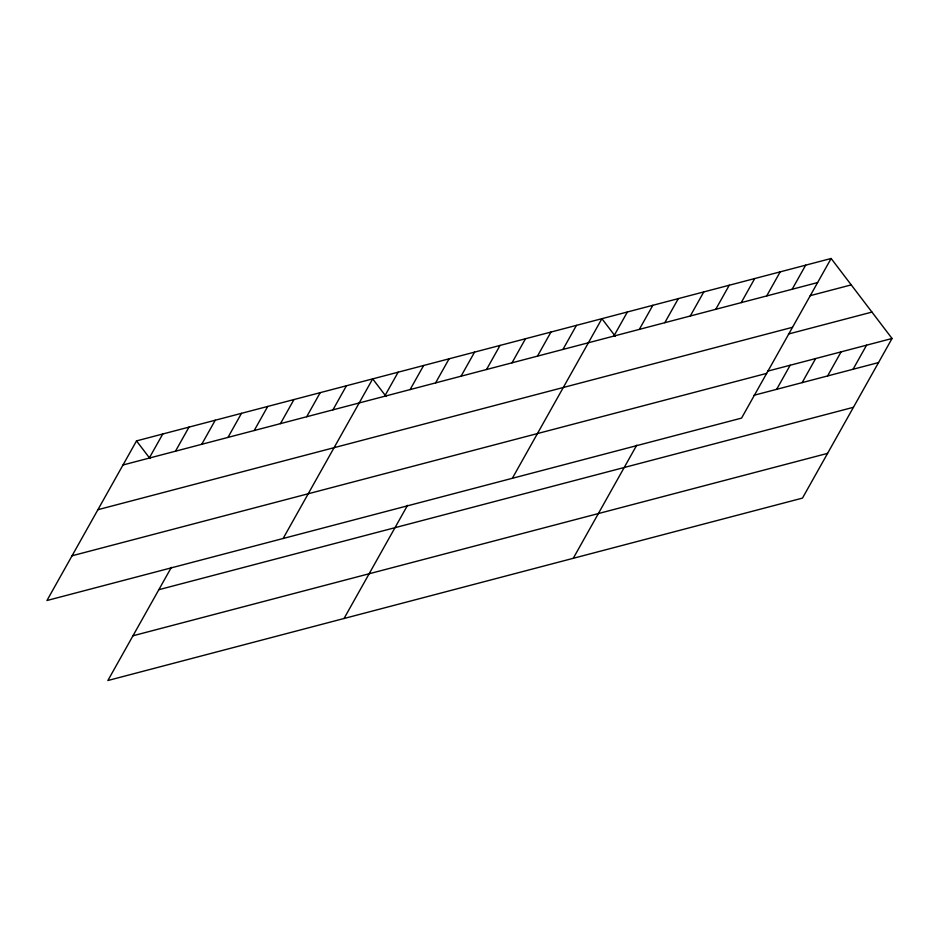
<?xml version="1.0" encoding="UTF-8"?>
<svg xmlns="http://www.w3.org/2000/svg" width="939" height="939" viewBox="0 0 939 939"><rect width="100%" height="100%" fill="white"/><g stroke="black" fill="none" stroke-linecap="round" stroke-linejoin="round"><path stroke-width="1.41" d="M831.132 258.483L136.519 440.896L46.95 600.514L741.564 418.101L831.132 258.483L892.05 338.486L802.481 498.104L107.868 680.517L171.379 567.344M149.242 458.091L162.764 434.006M175.487 451.201L188.997 427.116M201.732 444.311L215.242 420.226M227.966 437.421L241.487 413.336M254.211 430.532L267.721 406.446M280.456 423.63L293.966 399.556M306.689 416.74L320.211 392.655M332.934 409.85L346.444 385.765M283.12 538.493L372.689 378.875L386.093 396.481M384.638 396.27L398.159 372.184M410.108 389.579L423.63 365.506M435.579 382.901L449.1 358.815M461.049 376.21L474.571 352.125M344.038 618.496L407.538 505.323M486.519 369.52L500.029 345.435M511.99 362.83L525.5 338.744M537.46 356.139L550.97 332.054M562.931 349.461L576.44 325.375M512.342 478.291L601.911 318.685L615.315 336.279M613.86 336.08L627.381 311.994M639.33 329.389L652.851 305.304M664.8 322.699L678.322 298.614M690.271 316.009L703.792 291.923M573.26 558.294L636.759 445.133M715.741 309.33L729.251 285.245M741.211 302.64L754.721 278.554M766.682 295.949L780.192 271.864M792.152 289.259L805.662 265.174M776.659 389.321L790.169 365.248M802.129 382.643L815.639 358.557M827.599 375.952L841.109 351.867M853.07 369.262L866.58 345.176M123.009 464.981L817.611 282.569M810.204 295.668L851.239 284.893M97.902 509.701L792.516 327.3M788.467 334.014L871.944 312.088M767.539 371.187L892.05 338.486M72.045 555.782L766.658 373.382M754.017 395.272L878.54 362.571M158.82 589.704L853.434 407.303M132.962 635.785L827.576 453.373M136.519 440.896L149.923 458.502"/></g></svg>
